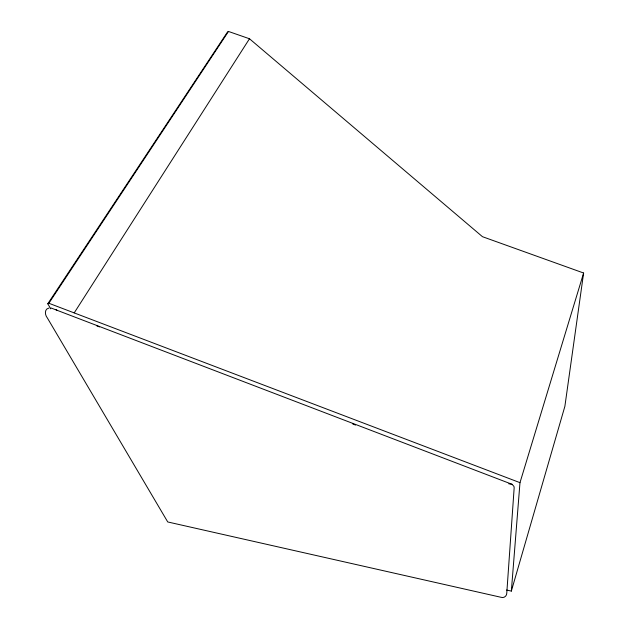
<?xml version="1.0" encoding="UTF-8"?>
<svg xmlns="http://www.w3.org/2000/svg" width="629" height="629" viewBox="0 0 629 629"><rect width="100%" height="100%" fill="white"/><g stroke="black" fill="none" stroke-linecap="round" stroke-linejoin="round"><path stroke-width="0.94" d="M506.557 590.026L511.346 591.095L519.979 482.663L583.618 273.017L482.467 236.693L249.485 38.762L228.484 31.45L227.572 31.922L47.788 303.768L50.729 308.847M583.618 273.017L564.873 406.358L511.346 591.095M74.198 312.904L249.485 38.762M47.788 303.768L48.865 303.257L228.484 31.45M48.968 308.068C44.179 308.902 44.848 315.011 47.317 317.904L167.739 521.96L500.92 597.267C503.79 598.446 506.958 596.048 506.785 592.998L514.168 487.797L513.924 486.343L512.037 484.291L51.098 308.006M508.775 483.803L512.037 484.291M48.865 303.257L519.979 482.663M96.811 325.869L99.563 326.923M352.798 424.009L355.55 425.062M55.91 309.578L57.491 310.592"/></g></svg>
